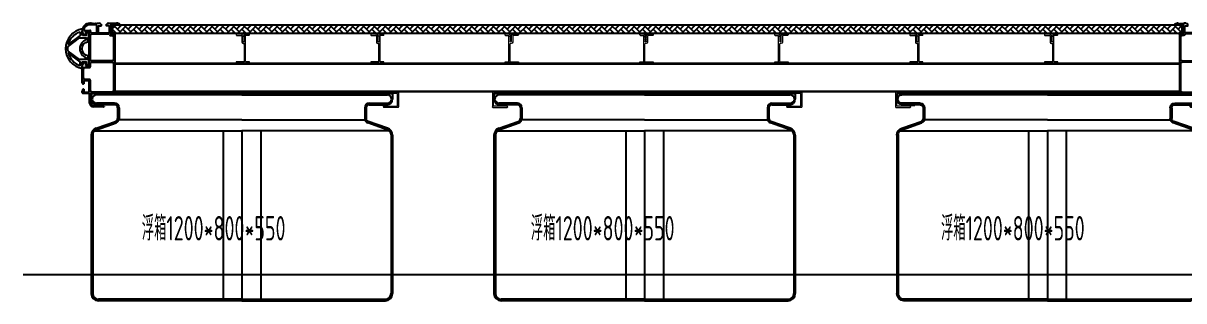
# Model space of a CAD drawing. Extents: x 15372 to 116961, y 24572 to 128109.
# Drawn here: x 40411 to 43492, y 28656 to 29392 of the extents above; entities that cross this region are included whole.
import ezdxf

# ---------------------------------------------------------------- set-up
doc = ezdxf.new("R2010")
doc.units = 0
doc.header["$LTSCALE"] = 1000
doc.header["$MEASUREMENT"] = 0
for name, color, linetype in [('_TCH_MASK', 7, 'Continuous'), ('PUB_DIM', 3, 'Continuous'), ('W-FLOAT_BOWL浮筒', 253, 'Continuous'), ('中实线', 1, 'Continuous'), ('图层5', 6, 'Continuous'), ('粗实线', 3, 'Continuous')]:
    doc.layers.add(name, color=color, linetype=linetype)
doc.layers.add('结构', color=52, linetype='Continuous', lineweight=18)
doc.styles.get("Standard").update_dxf_attribs({"font": 'gbenor.shx', "bigfont": 'gbcbig.shx'})

# ---------------------------------------------------------------- blocks, each defined once
blk = doc.blocks.new('A$C49B369EF')
at = {"color": 8}
for p, q in [((4, 203), (20.5, 203)), ((22.5, 124), (22.5, 191))]:
    blk.add_line(p, q, dxfattribs=at)
at = {"color": 3}
for p, q in [((17, 36), (2, 36)), ((19, 34), (19, 12)), ((22, 34), (22, 12)), ((57, 3), (31, 3)), ((58, 2), (58, 1)), ((47.4, 0), (31, 0)), ((57, 0), (48.6, 0))]:
    blk.add_line(p, q, dxfattribs=at)
at = {"color": 8, "ltscale": 0.5}
blk.add_arc((20.5, 201), 2, 0, 90, dxfattribs=at)
at = {"color": 3}
for centre, radius, start, end in [((2, 38), 2, 180, 270), ((17, 34), 2, 0, 90), ((31, 12), 12, 180, 270), ((31, 12), 9, 180, 270), ((57, 2), 1, 0, 90), ((57, 1), 1, 270, 0)]:
    blk.add_arc(centre, radius, start, end, dxfattribs=at)
at = {"color": 3, "ltscale": 0.5}
blk.add_arc((24, 34), 2, 90, 180, dxfattribs=at)
at = {"layer": '中实线', "color": 8, "linetype": 'ByBlock', "ltscale": 0.5}
for p, q in [((36, 218), (20, 218)), ((20, 218), (20, 218)), ((4, 203), (4, 203)), ((22.5, 199), (22.5, 201)), ((24.5, 197), (37, 197)), ((25.5, 194), (70.6, 194)), ((39, 199), (39, 215)), ((75.5, 190), (80.5, 190)), ((83.5, 187), (83.5, 125)), ((3.5, 76), (3.5, 101.5)), ((6.5, 104.5), (19.5, 104.5)), ((22.5, 107.5), (22.5, 117)), ((80.5, 122), (24.5, 122)), ((24.5, 119), (80.5, 119)), ((83.5, 116), (83.5, 42.5)), ((19.5, 73), (6.5, 73)), ((22.5, 42.5), (22.5, 70)), ((80.5, 39.5), (25.5, 39.5))]:
    blk.add_line(p, q, dxfattribs=at)
for centre, radius, start, end in [((20, 202.1), 15.9, 89.8166, 176.4472), ((36, 215), 3, 0, 90), ((24.5, 199), 2, 180, 269.9404), ((25.5, 191), 3, 90, 180), ((37, 199), 2, 269.9404, 0), ((70.6, 192), 2, 11.537, 90), ((75.5, 193), 3, 191.537, 270), ((80.5, 187), 3, 0, 90), ((24.5, 124), 2, 180, 270), ((80.5, 125), 3, 270, 0), ((6.5, 101.5), 3, 90, 180), ((19.5, 107.5), 3, 270, 0), ((24.5, 117), 2, 90, 180), ((80.5, 116), 3, 0, 90), ((6.5, 76), 3, 180, 270), ((19.5, 70), 3, 0, 90), ((25.5, 42.5), 3, 180, 270), ((80.5, 42.5), 3, 270, 0)]:
    blk.add_arc(centre, radius, start, end, dxfattribs=at)
at = {"layer": '粗实线', "linetype": 'ByBlock', "ltscale": 0.5}
for p, q in [((20, 222), (24.7, 222)), ((24.7, 222), (22.4, 222)), ((39.9, 222), (45, 222)), ((50.5, 219.5), (50.5, 215.2)), ((64.5, 215.2), (64.5, 219.5)), ((70, 222), (75.1, 222)), ((76, 218), (76, 194.5)), ((99.8, 219), (77, 219)), ((90.3, 222), (92.7, 222)), ((100, 219.5), (100, 219.2)), ((0, 200.4), (0, 202)), ((9.1, 199.2), (7.8, 191.8)), ((17, 200), (10.1, 200)), ((19, 155.1), (19, 198)), ((42.5, 214), (42.5, 198)), ((43.5, 215), (50.3, 215)), ((43.5, 197), (56.9, 197)), ((57.1, 196.9), (57.4, 196.6)), ((57.6, 196.6), (57.9, 196.9)), ((58.1, 197), (71.5, 197)), ((71.5, 215), (64.7, 215)), ((72.5, 198), (72.5, 214)), ((77, 193.5), (86, 193.5)), ((87, 192.5), (87, 155.1)), ((19.4, 154.6), (19.1, 154.9)), ((19.1, 154.1), (19.4, 154.4)), ((86.9, 154.9), (86.6, 154.6)), ((86.6, 154.4), (86.9, 154.1)), ((19, 111), (19, 153.9)), ((87, 153.9), (87, 153.9)), ((87, 153.9), (87, 89.8)), ((0, 89.8), (0, 108.6)), ((7.8, 117.2), (9.1, 109.8)), ((10.1, 109), (17, 109)), ((0, 74.4), (0, 88.7)), ((0, 64), (0, 74.4)), ((0.4, 89.4), (0.1, 89.7)), ((0.1, 88.8), (0.4, 89.1)), ((4, 68.5), (4, 61.7)), ((18, 69.5), (5, 69.5)), ((19, 55.1), (19, 68.5)), ((86.9, 89.7), (86.6, 89.4)), ((86.6, 89.1), (86.9, 88.8)), ((87, 88.7), (87, 39.5)), ((0, 38), (0, 42)), ((3.8, 61.5), (2.5, 61.5)), ((2.5, 47.5), (3.8, 47.5)), ((4, 47.3), (4, 40.5)), ((19, 40.5), (19, 53.9)), ((19.4, 54.6), (19.1, 54.9)), ((19.1, 54.1), (19.4, 54.4)), ((99, 36), (24, 36)), ((87.5, 39), (99, 39)), ((100, 38), (100, 37))]:
    blk.add_line(p, q, dxfattribs=at)
at = {"layer": '粗实线', "color": 3, "linetype": 'ByBlock', "ltscale": 0.5}
for p, q in [((5, 39.5), (18, 39.5)), ((47.9, 0.4), (47.6, 0.1)), ((48.4, 0.1), (48.1, 0.4))]:
    blk.add_line(p, q, dxfattribs=at)
at = {"layer": '粗实线', "linetype": 'ByBlock', "ltscale": 0.5}
for centre, radius, start, end in [((20, 202), 20, 90, 180), ((45.3, 215.4), 6.6, 38.3047, 92.8074), ((69.7, 215.4), 6.6, 87.1926, 141.6953), ((77, 218), 1, 90, 180), ((92.1, 208.2), 13.8, 54.8394, 92.3815), ((99.8, 219.2), 0.2, 270, 0), ((9.9, 200.4), 9.84, 179.7094, 251.9861), ((6.8, 192), 1, 270, 349.7), ((10.1, 199), 1, 90, 169.7), ((17, 198), 2, 360, 90), ((43.5, 214), 1, 90, 180), ((43.5, 198), 1, 180, 270), ((50.3, 215.2), 0.2, 270, 0.2741), ((56.9, 196.8), 0.2, 45, 90), ((57.5, 196.8), 0.2, 225, 315), ((58.1, 196.8), 0.2, 90, 135), ((64.7, 215.2), 0.2, 180, 270), ((71.5, 214), 1, 0, 90), ((71.5, 198), 1, 270, 0), ((77, 194.5), 1, 180, 270), ((86, 192.5), 1, 0, 90), ((19.2, 155.1), 0.2, 180, 225), ((19.2, 154.5), 0.2, 315, 45), ((86.8, 154.5), 0.2, 135, 225), ((86.8, 155.1), 0.2, 315, 0), ((19.2, 153.9), 0.2, 135, 180), ((86.8, 153.9), 0.2, 360, 45), ((10.1, 108.5), 10.1, 110.0422, 179.7055), ((6.8, 117), 1.03, 10.8147, 98.718), ((10.1, 110), 1, 190.3, 270), ((17, 111), 2, 270, 0), ((0.2, 89.8), 0.2, 180, 225), ((0.2, 88.7), 0.2, 135, 180), ((2.5, 64), 2.5, 180, 270), ((0.2, 89.2), 0.2, 315, 45), ((3.8, 61.7), 0.2, 270, 0), ((5, 68.5), 1, 90, 180), ((18, 68.5), 1, 0, 90), ((86.8, 89.2), 0.2, 135, 225), ((86.8, 89.8), 0.2, 315, 0), ((86.8, 88.7), 0.2, 360, 45), ((6.6, 42.3), 6.6, 128.3047, 182.8074), ((3.8, 47.3), 0.2, 0, 90), ((5, 40.5), 1, 180, 270), ((18, 40.5), 1, 270, 0), ((19.2, 55.1), 0.2, 180, 225), ((19.2, 53.9), 0.2, 135, 180), ((19.2, 54.5), 0.2, 315, 45), ((87, 39), 0.5, 90, 0), ((99, 38), 1, 0, 90), ((99, 37), 1, 270, 0)]:
    blk.add_arc(centre, radius, start, end, dxfattribs=at)
at = {"layer": '粗实线', "color": 3, "linetype": 'ByBlock', "ltscale": 0.5}
for centre, start, end in [((47.4, 0.2), 270, 315), ((48, 0.2), 45, 135), ((48.6, 0.2), 225, 270)]:
    blk.add_arc(centre, 0.2, start, end, dxfattribs=at)
at = {"layer": '结构', "color": 3, "linetype": 'ByBlock', "ltscale": 0.5}
for p, q in [((24.9, 221.9), (25.2, 221.5)), ((25.5, 221.5), (25.8, 221.9)), ((25.9, 222), (26.7, 222)), ((26.9, 221.9), (27.2, 221.5)), ((27.5, 221.5), (27.8, 221.9)), ((27.9, 222), (28.7, 222)), ((28.9, 221.9), (29.2, 221.5)), ((29.5, 221.5), (29.8, 221.9)), ((29.9, 222), (30.7, 222)), ((30.9, 221.9), (31.2, 221.5)), ((31.5, 221.5), (31.8, 221.9)), ((31.9, 222), (32.7, 222)), ((32.9, 221.9), (33.2, 221.5)), ((33.5, 221.5), (33.8, 221.9)), ((33.9, 222), (34.7, 222)), ((34.9, 221.9), (35.2, 221.5)), ((35.5, 221.5), (35.8, 221.9)), ((35.9, 222), (36.7, 222)), ((36.9, 221.9), (37.2, 221.5)), ((37.5, 221.5), (37.8, 221.9)), ((37.9, 222), (38.7, 222)), ((38.9, 221.9), (39.2, 221.5)), ((39.5, 221.5), (39.8, 221.9)), ((39.9, 222), (41.7, 222)), ((75.1, 222), (73.3, 222)), ((75.6, 221.5), (75.3, 221.9)), ((76.1, 221.9), (75.8, 221.5)), ((77.1, 222), (76.3, 222)), ((77.6, 221.5), (77.3, 221.9)), ((78.1, 221.9), (77.8, 221.5)), ((79.1, 222), (78.3, 222)), ((79.6, 221.5), (79.3, 221.9)), ((80.1, 221.9), (79.8, 221.5)), ((81.1, 222), (80.3, 222)), ((81.6, 221.5), (81.3, 221.9)), ((82.1, 221.9), (81.8, 221.5)), ((83.1, 222), (82.3, 222)), ((83.6, 221.5), (83.3, 221.9)), ((84.1, 221.9), (83.8, 221.5)), ((85.1, 222), (84.3, 222)), ((85.6, 221.5), (85.3, 221.9)), ((86.1, 221.9), (85.8, 221.5)), ((87.1, 222), (86.3, 222)), ((87.6, 221.5), (87.3, 221.9)), ((88.1, 221.9), (87.8, 221.5)), ((89.1, 222), (88.3, 222)), ((89.6, 221.5), (89.3, 221.9)), ((90.1, 221.9), (89.8, 221.5))]:
    blk.add_line(p, q, dxfattribs=at)
for centre, start, end in [((24.7, 221.8), 45, 90), ((25.3, 221.6), 225, 315), ((25.9, 221.8), 90, 135), ((26.7, 221.8), 45, 90), ((27.3, 221.6), 225, 315), ((27.9, 221.8), 90, 135), ((28.7, 221.8), 45, 90), ((29.3, 221.6), 225, 315), ((29.9, 221.8), 90, 135), ((30.7, 221.8), 45, 90), ((31.3, 221.6), 225, 315), ((31.9, 221.8), 90, 135), ((32.7, 221.8), 45, 90), ((33.3, 221.6), 225, 315), ((33.9, 221.8), 90, 135), ((34.7, 221.8), 45, 90), ((35.3, 221.6), 225, 315), ((35.9, 221.8), 90, 135), ((36.7, 221.8), 45, 90), ((37.3, 221.6), 225, 315), ((37.9, 221.8), 90, 135), ((38.7, 221.8), 45, 90), ((39.3, 221.6), 225, 315), ((39.9, 221.8), 90, 135), ((75.1, 221.8), 45, 90), ((75.7, 221.6), 225, 315), ((76.3, 221.8), 90, 135), ((77.1, 221.8), 45, 90), ((77.7, 221.6), 225, 315), ((78.3, 221.8), 90, 135), ((79.1, 221.8), 45, 90), ((79.7, 221.6), 225, 315), ((80.3, 221.8), 90, 135), ((81.1, 221.8), 45, 90), ((81.7, 221.6), 225, 315), ((82.3, 221.8), 90, 135), ((83.1, 221.8), 45, 90), ((83.7, 221.6), 225, 315), ((84.3, 221.8), 90, 135), ((85.1, 221.8), 45, 90), ((85.7, 221.6), 225, 315), ((86.3, 221.8), 90, 135), ((87.1, 221.8), 45, 90), ((87.7, 221.6), 225, 315), ((88.3, 221.8), 90, 135), ((89.1, 221.8), 45, 90), ((89.7, 221.6), 225, 315), ((90.3, 221.8), 90, 135)]:
    blk.add_arc(centre, 0.2, start, end, dxfattribs=at)
blk = doc.blocks.new('A$C4B927DFE')
at = {"color": 0, "lineweight": 5}
for p, q in [((-53.9, 64.4), (-53.9, 65.9)), ((-40.6, 66.9), (-40.6, 67.9)), ((-56.9, 44.1), (-54.6, 44.1))]:
    blk.add_line(p, q, dxfattribs=at)
at = {"color": 0, "lineweight": 0, "ltscale": 0.5}
blk.add_arc((-56.6, 48.1), 4.07, 190.1528, 265.2718, dxfattribs=at)
at = {"layer": '结构', "color": 0, "linetype": 'ByBlock', "lineweight": 0, "ltscale": 0.5}
for p, q in [((-75.6, 67.9), (-75.6, 66.9)), ((-60.4, 68.9), (-74.6, 68.9)), ((-74.6, 65.9), (-61.6, 65.9)), ((-60.6, 64.9), (-60.6, 47.4)), ((-57.8, 64.2), (-57.4, 64.4)), ((-57.4, 63.9), (-57.8, 64.2)), ((-57.8, 62.4), (-57.4, 62.6)), ((-57.4, 62.1), (-57.8, 62.4)), ((-57.4, 64.4), (-57.4, 65.9)), ((-57.4, 62.6), (-57.4, 63.9)), ((-57.4, 60.8), (-57.4, 62.1)), ((-53.5, 64.2), (-53.9, 64.4)), ((-53.9, 63.9), (-53.5, 64.2)), ((-53.9, 62.6), (-53.9, 63.9)), ((-53.5, 62.4), (-53.9, 62.6)), ((-53.9, 62.1), (-53.5, 62.4)), ((-53.9, 62.2), (-53.9, 61.9)), ((-53.9, 61.9), (-53.5, 61.7)), ((-53.5, 61.7), (-53.9, 61.4)), ((-50.9, 68.9), (-41.6, 68.9)), ((-50.6, -3.1), (-50.6, 64.9)), ((-41.6, 65.9), (-49.6, 65.9)), ((-57.8, 60.6), (-57.4, 60.8)), ((-57.4, 60.3), (-57.8, 60.6)), ((-57.8, 58.8), (-57.4, 59)), ((-57.4, 58.5), (-57.8, 58.8)), ((-57.8, 57), (-57.4, 57.2)), ((-57.4, 56.7), (-57.8, 57)), ((-57.8, 55.2), (-57.4, 55.4)), ((-57.4, 54.9), (-57.8, 55.2)), ((-57.8, 53.4), (-57.4, 53.6)), ((-57.4, 53.1), (-57.8, 53.4)), ((-57.8, 51.6), (-57.4, 51.8)), ((-57.4, 51.3), (-57.8, 51.6)), ((-57.4, 59), (-57.4, 60.3)), ((-57.4, 57.2), (-57.4, 58.5)), ((-57.4, 55.4), (-57.4, 56.7)), ((-57.4, 53.6), (-57.4, 54.9)), ((-57.4, 51.8), (-57.4, 53.1)), ((-57.4, 53.1), (-57.4, 53.1)), ((-57.4, 50.1), (-57.4, 51.3)), ((-53.9, 61.4), (-53.9, 60.1)), ((-53.9, 60.1), (-53.5, 59.9)), ((-53.5, 59.9), (-53.9, 59.6)), ((-53.9, 59.6), (-53.9, 58.3)), ((-53.9, 58.3), (-53.5, 58.1)), ((-53.5, 58.1), (-53.9, 57.8)), ((-53.9, 57.8), (-53.9, 56.5)), ((-53.9, 56.5), (-53.5, 56.3)), ((-53.5, 56.3), (-53.9, 56)), ((-53.9, 56), (-53.9, 54.7)), ((-53.9, 54.7), (-53.5, 54.5)), ((-53.5, 54.5), (-53.9, 54.2)), ((-53.9, 54.2), (-53.9, 52.9)), ((-53.9, 52.9), (-53.5, 52.7)), ((-53.5, 52.7), (-53.9, 52.4)), ((-53.9, 52.4), (-53.9, 51.1)), ((-53.9, 51.1), (-53.5, 50.9)), ((-53.5, 50.9), (-53.9, 50.6)), ((-53.9, 50.6), (-53.9, 50.1)), ((-53.6, -3.1), (-53.6, 43.1)), ((-75.6, -4.6), (-75.6, -6.6)), ((-54.6, -4.1), (-75.1, -4.1)), ((-75.1, -7.1), (-41.1, -7.1)), ((-41.1, -4.1), (-49.6, -4.1)), ((-40.6, -6.6), (-40.6, -4.6))]:
    blk.add_line(p, q, dxfattribs=at)
for centre, radius, start, end in [((-74.6, 67.9), 1, 90, 180), ((-74.6, 66.9), 1, 180, 270), ((-61.6, 64.9), 1, 0, 90), ((-60.4, 65.9), 3, 360, 90.0017), ((-50.9, 65.9), 3, 89.9983, 180), ((-49.6, 64.9), 1, 90, 180), ((-41.6, 67.9), 1, 0, 90), ((-41.6, 66.9), 1, 270, 360), ((-55.6, 50.1), 1.75, 180, 0), ((-54.6, 43.1), 1, 0, 90), ((-75.1, -4.6), 0.5, 90, 180), ((-75.1, -6.6), 0.5, 180, 270), ((-54.6, -3.1), 1, 270, 0), ((-49.6, -3.1), 1, 180, 270), ((-41.1, -4.6), 0.5, 0, 90), ((-41.1, -6.6), 0.5, 270, 0)]:
    blk.add_arc(centre, radius, start, end, dxfattribs=at)
blk = doc.blocks.new('555')
at = {"color": 31}
for p, q in [((447973.9, -94562.7), (450812.6, -94562.7)), ((447973.9, -94585.7), (447973.9, -94562.7)), ((447994.2, -94581.4), (447975.5, -94562.7)), ((447987, -94574.2), (447998.5, -94562.7)), ((447994.2, -94567), (447989.8, -94562.7)), ((448022.9, -94581.4), (448004.2, -94562.7)), ((448015.7, -94574.2), (448027.2, -94562.7)), ((448015.7, -94574.2), (448027.2, -94562.7)), ((448022.9, -94567), (448018.6, -94562.7)), ((448022.9, -94567), (448018.6, -94562.7)), ((448051.6, -94581.4), (448032.9, -94562.7)), ((448051.6, -94581.4), (448032.9, -94562.7)), ((448044.4, -94574.2), (448055.9, -94562.7)), ((448051.6, -94567), (448047.3, -94562.7)), ((448051.6, -94567), (448047.3, -94562.7)), ((448080.4, -94581.4), (448061.7, -94562.7)), ((448073.2, -94574.2), (448084.7, -94562.7)), ((448073.2, -94574.2), (448084.7, -94562.7)), ((448080.4, -94567), (448076.1, -94562.7)), ((448080.4, -94567), (448076.1, -94562.7)), ((448109.1, -94581.4), (448090.4, -94562.7)), ((448109.1, -94581.4), (448090.4, -94562.7)), ((448101.9, -94574.2), (448113.4, -94562.7)), ((448109.1, -94567), (448104.8, -94562.7)), ((448109.1, -94567), (448104.8, -94562.7)), ((448137.8, -94581.4), (448119.2, -94562.7)), ((448130.7, -94574.2), (448142.2, -94562.7)), ((448137.8, -94567), (448133.5, -94562.7)), ((448166.6, -94581.4), (448147.9, -94562.7)), ((448159.4, -94574.2), (448170.9, -94562.7)), ((448166.6, -94567), (448162.3, -94562.7)), ((448195.3, -94581.4), (448176.6, -94562.7)), ((448188.1, -94574.2), (448199.6, -94562.7)), ((448195.3, -94567), (448191, -94562.7)), ((448224.1, -94581.4), (448205.4, -94562.7)), ((448216.9, -94574.2), (448228.4, -94562.7)), ((448224.1, -94567), (448219.7, -94562.7)), ((448252.8, -94581.4), (448234.1, -94562.7)), ((448245.6, -94574.2), (448257.1, -94562.7)), ((448252.8, -94567), (448248.5, -94562.7)), ((448281.5, -94581.4), (448262.8, -94562.7)), ((448274.3, -94574.2), (448285.8, -94562.7)), ((448281.5, -94567), (448277.2, -94562.7)), ((448310.3, -94581.4), (448291.6, -94562.7)), ((448303.1, -94574.2), (448314.6, -94562.7)), ((448310.3, -94567), (448305.9, -94562.7)), ((448339, -94581.4), (448320.3, -94562.7)), ((448331.8, -94574.2), (448343.3, -94562.7)), ((448339, -94567), (448334.7, -94562.7)), ((448367.7, -94581.4), (448349.1, -94562.7)), ((448360.6, -94574.2), (448372.1, -94562.7)), ((448367.7, -94567), (448363.4, -94562.7)), ((448396.5, -94581.4), (448377.8, -94562.7)), ((448389.3, -94574.2), (448400.8, -94562.7)), ((448396.5, -94567), (448392.2, -94562.7)), ((448425.2, -94581.4), (448406.5, -94562.7)), ((448418, -94574.2), (448429.5, -94562.7)), ((448425.2, -94567), (448420.9, -94562.7)), ((448453.9, -94581.4), (448435.3, -94562.7)), ((448446.8, -94574.2), (448458.3, -94562.7)), ((448453.9, -94567), (448449.6, -94562.7)), ((448482.7, -94581.4), (448464, -94562.7)), ((448475.5, -94574.2), (448487, -94562.7)), ((448482.7, -94567), (448478.4, -94562.7)), ((448511.4, -94581.4), (448492.7, -94562.7)), ((448504.2, -94574.2), (448515.7, -94562.7)), ((448511.4, -94567), (448507.1, -94562.7)), ((448540.2, -94581.4), (448521.5, -94562.7)), ((448533, -94574.2), (448544.5, -94562.7)), ((448540.2, -94567), (448535.8, -94562.7)), ((448568.9, -94581.4), (448550.2, -94562.7)), ((448561.7, -94574.2), (448573.2, -94562.7)), ((448568.9, -94567), (448564.6, -94562.7)), ((448597.6, -94581.4), (448578.9, -94562.7)), ((448590.4, -94574.2), (448601.9, -94562.7)), ((448597.6, -94567), (448593.3, -94562.7)), ((448626.4, -94581.4), (448607.7, -94562.7)), ((448619.2, -94574.2), (448630.7, -94562.7)), ((448626.4, -94567), (448622.1, -94562.7)), ((448655.1, -94581.4), (448636.4, -94562.7)), ((448647.9, -94574.2), (448659.4, -94562.7)), ((448655.1, -94567), (448650.8, -94562.7)), ((448683.8, -94581.4), (448665.2, -94562.7)), ((448676.7, -94574.2), (448688.2, -94562.7)), ((448683.8, -94567), (448679.5, -94562.7)), ((448712.6, -94581.4), (448693.9, -94562.7)), ((448705.4, -94574.2), (448716.9, -94562.7)), ((448712.6, -94567), (448708.3, -94562.7)), ((448741.3, -94581.4), (448722.6, -94562.7)), ((448734.1, -94574.2), (448745.6, -94562.7)), ((448741.3, -94567), (448737, -94562.7)), ((448770.1, -94581.4), (448751.4, -94562.7)), ((448762.9, -94574.2), (448774.4, -94562.7)), ((448770.1, -94567), (448765.7, -94562.7)), ((448798.8, -94581.4), (448780.1, -94562.7)), ((448791.6, -94574.2), (448803.1, -94562.7)), ((448798.8, -94567), (448794.5, -94562.7)), ((448827.5, -94581.4), (448808.8, -94562.7)), ((448820.3, -94574.2), (448831.8, -94562.7)), ((448827.5, -94567), (448823.2, -94562.7)), ((448856.3, -94581.4), (448837.6, -94562.7)), ((448849.1, -94574.2), (448860.6, -94562.7)), ((448856.3, -94567), (448851.9, -94562.7)), ((448885, -94581.4), (448866.3, -94562.7)), ((448877.8, -94574.2), (448889.3, -94562.7)), ((448885, -94567), (448880.7, -94562.7)), ((448913.7, -94581.4), (448895.1, -94562.7)), ((448906.6, -94574.2), (448918.1, -94562.7)), ((448913.7, -94567), (448909.4, -94562.7)), ((448942.5, -94581.4), (448923.8, -94562.7)), ((448935.3, -94574.2), (448946.8, -94562.7)), ((448942.5, -94567), (448938.2, -94562.7)), ((448971.2, -94581.4), (448952.5, -94562.7)), ((448964, -94574.2), (448975.5, -94562.7)), ((448971.2, -94567), (448966.9, -94562.7)), ((448999.9, -94581.4), (448981.3, -94562.7)), ((448992.8, -94574.2), (449004.3, -94562.7)), ((448999.9, -94567), (448995.6, -94562.7)), ((449028.7, -94581.4), (449010, -94562.7)), ((449021.5, -94574.2), (449033, -94562.7)), ((449028.7, -94567), (449024.4, -94562.7)), ((449057.4, -94581.4), (449038.7, -94562.7)), ((449050.2, -94574.2), (449061.7, -94562.7)), ((449057.4, -94567), (449053.1, -94562.7)), ((449086.2, -94581.4), (449067.5, -94562.7)), ((449079, -94574.2), (449090.5, -94562.7)), ((449086.2, -94567), (449081.8, -94562.7)), ((449114.9, -94581.4), (449096.2, -94562.7)), ((449107.7, -94574.2), (449119.2, -94562.7)), ((449114.9, -94567), (449110.6, -94562.7)), ((449143.6, -94581.4), (449124.9, -94562.7)), ((449136.4, -94574.2), (449147.9, -94562.7)), ((449143.6, -94567), (449139.3, -94562.7)), ((449172.4, -94581.4), (449153.7, -94562.7)), ((449165.2, -94574.2), (449176.7, -94562.7)), ((449172.4, -94567), (449168.1, -94562.7)), ((449201.1, -94581.4), (449182.4, -94562.7)), ((449193.9, -94574.2), (449205.4, -94562.7)), ((449201.1, -94567), (449196.8, -94562.7)), ((449229.8, -94581.4), (449211.2, -94562.7)), ((449222.7, -94574.2), (449234.2, -94562.7)), ((449229.8, -94567), (449225.5, -94562.7)), ((449258.6, -94581.4), (449239.9, -94562.7)), ((449251.4, -94574.2), (449262.9, -94562.7)), ((449258.6, -94567), (449254.3, -94562.7)), ((449287.3, -94581.4), (449268.6, -94562.7)), ((449280.1, -94574.2), (449291.6, -94562.7)), ((449287.3, -94567), (449283, -94562.7)), ((449316.1, -94581.4), (449297.4, -94562.7)), ((449308.9, -94574.2), (449320.4, -94562.7)), ((449316.1, -94567), (449311.7, -94562.7)), ((449344.8, -94581.4), (449326.1, -94562.7)), ((449337.6, -94574.2), (449349.1, -94562.7)), ((449344.8, -94567), (449340.5, -94562.7)), ((449373.5, -94581.4), (449354.8, -94562.7)), ((449366.3, -94574.2), (449377.8, -94562.7)), ((449373.5, -94567), (449369.2, -94562.7)), ((449402.3, -94581.4), (449383.6, -94562.7)), ((449395.1, -94574.2), (449406.6, -94562.7)), ((449402.3, -94567), (449397.9, -94562.7)), ((449431, -94581.4), (449412.3, -94562.7)), ((449423.8, -94574.2), (449435.3, -94562.7)), ((449431, -94567), (449426.7, -94562.7)), ((449459.7, -94581.4), (449441.1, -94562.7)), ((449452.6, -94574.2), (449464.1, -94562.7)), ((449459.7, -94567), (449455.4, -94562.7)), ((449488.5, -94581.4), (449469.8, -94562.7)), ((449481.3, -94574.2), (449492.8, -94562.7)), ((449488.5, -94567), (449484.2, -94562.7)), ((449517.2, -94581.4), (449498.5, -94562.7)), ((449510, -94574.2), (449521.5, -94562.7)), ((449517.2, -94567), (449512.9, -94562.7)), ((449545.9, -94581.4), (449527.3, -94562.7)), ((449538.8, -94574.2), (449550.3, -94562.7)), ((449545.9, -94567), (449541.6, -94562.7)), ((449574.7, -94581.4), (449556, -94562.7)), ((449567.5, -94574.2), (449579, -94562.7)), ((449574.7, -94567), (449570.4, -94562.7)), ((449603.4, -94581.4), (449584.7, -94562.7)), ((449596.2, -94574.2), (449607.7, -94562.7)), ((449603.4, -94567), (449599.1, -94562.7)), ((449632.2, -94581.4), (449613.5, -94562.7)), ((449625, -94574.2), (449636.5, -94562.7)), ((449632.2, -94567), (449627.8, -94562.7)), ((449660.9, -94581.4), (449642.2, -94562.7)), ((449653.7, -94574.2), (449665.2, -94562.7)), ((449660.9, -94567), (449656.6, -94562.7)), ((449689.6, -94581.4), (449670.9, -94562.7)), ((449682.4, -94574.2), (449693.9, -94562.7)), ((449689.6, -94567), (449685.3, -94562.7)), ((449718.4, -94581.4), (449699.7, -94562.7)), ((449711.2, -94574.2), (449722.7, -94562.7)), ((449718.4, -94567), (449714, -94562.7)), ((449747.1, -94581.4), (449728.4, -94562.7)), ((449739.9, -94574.2), (449751.4, -94562.7)), ((449747.1, -94567), (449742.8, -94562.7)), ((449775.8, -94581.4), (449757.2, -94562.7)), ((449768.7, -94574.2), (449780.2, -94562.7)), ((449775.8, -94567), (449771.5, -94562.7)), ((449804.6, -94581.4), (449785.9, -94562.7)), ((449797.4, -94574.2), (449808.9, -94562.7)), ((449804.6, -94567), (449800.3, -94562.7)), ((449833.3, -94581.4), (449814.6, -94562.7)), ((449826.1, -94574.2), (449837.6, -94562.7)), ((449833.3, -94567), (449829, -94562.7)), ((449862, -94581.4), (449843.4, -94562.7)), ((449854.9, -94574.2), (449866.4, -94562.7)), ((449862, -94567), (449857.7, -94562.7)), ((449890.8, -94581.4), (449872.1, -94562.7)), ((449883.6, -94574.2), (449895.1, -94562.7)), ((449890.8, -94567), (449886.5, -94562.7)), ((449919.5, -94581.4), (449900.8, -94562.7)), ((449912.3, -94574.2), (449923.8, -94562.7)), ((449919.5, -94567), (449915.2, -94562.7)), ((449948.3, -94581.4), (449929.6, -94562.7)), ((449941.1, -94574.2), (449952.6, -94562.7)), ((449948.3, -94567), (449943.9, -94562.7)), ((449977, -94581.4), (449958.3, -94562.7)), ((449969.8, -94574.2), (449981.3, -94562.7)), ((449977, -94567), (449972.7, -94562.7)), ((450005.7, -94581.4), (449987, -94562.7)), ((449998.5, -94574.2), (450010, -94562.7)), ((450005.7, -94567), (450001.4, -94562.7)), ((450034.5, -94581.4), (450015.8, -94562.7)), ((450027.3, -94574.2), (450038.8, -94562.7)), ((450034.5, -94567), (450030.2, -94562.7)), ((450063.2, -94581.4), (450044.5, -94562.7)), ((450056, -94574.2), (450067.5, -94562.7)), ((450063.2, -94567), (450058.9, -94562.7)), ((450091.9, -94581.4), (450073.3, -94562.7)), ((450084.8, -94574.2), (450096.3, -94562.7)), ((450091.9, -94567), (450087.6, -94562.7)), ((450120.7, -94581.4), (450102, -94562.7)), ((450113.5, -94574.2), (450125, -94562.7)), ((450120.7, -94567), (450116.4, -94562.7)), ((450149.4, -94581.4), (450130.7, -94562.7)), ((450142.2, -94574.2), (450153.7, -94562.7)), ((450149.4, -94567), (450145.1, -94562.7)), ((450172.5, -94575.7), (450159.5, -94562.7)), ((450178.2, -94581.4), (450159.5, -94562.7)), ((450171, -94574.2), (450182.5, -94562.7)), ((450178.2, -94567), (450173.8, -94562.7)), ((450206.9, -94581.4), (450188.2, -94562.7)), ((450199.7, -94574.2), (450211.2, -94562.7)), ((450206.9, -94567), (450202.6, -94562.7)), ((450235.6, -94581.4), (450216.9, -94562.7)), ((450228.4, -94574.2), (450239.9, -94562.7)), ((450235.6, -94567), (450231.3, -94562.7)), ((450264.4, -94581.4), (450245.7, -94562.7)), ((450257.2, -94574.2), (450268.7, -94562.7)), ((450264.4, -94567), (450260, -94562.7)), ((450293.1, -94581.4), (450274.4, -94562.7)), ((450285.9, -94574.2), (450297.4, -94562.7)), ((450293.1, -94567), (450288.8, -94562.7)), ((450321.8, -94581.4), (450303.2, -94562.7)), ((450314.7, -94574.2), (450326.2, -94562.7)), ((450321.8, -94567), (450317.5, -94562.7)), ((450350.6, -94581.4), (450331.9, -94562.7)), ((450343.4, -94574.2), (450354.9, -94562.7)), ((450350.6, -94567), (450346.3, -94562.7)), ((450379.3, -94581.4), (450360.6, -94562.7)), ((450372.1, -94574.2), (450383.6, -94562.7)), ((450379.3, -94567), (450375, -94562.7)), ((450408, -94581.4), (450389.4, -94562.7)), ((450400.9, -94574.2), (450412.4, -94562.7)), ((450408, -94567), (450403.7, -94562.7)), ((450436.8, -94581.4), (450418.1, -94562.7)), ((450429.6, -94574.2), (450441.1, -94562.7)), ((450436.8, -94567), (450432.5, -94562.7)), ((450465.5, -94581.4), (450446.8, -94562.7)), ((450458.3, -94574.2), (450469.8, -94562.7)), ((450465.5, -94567), (450461.2, -94562.7)), ((450494.3, -94581.4), (450475.6, -94562.7)), ((450487.1, -94574.2), (450498.6, -94562.7)), ((450494.3, -94567), (450489.9, -94562.7)), ((450523, -94581.4), (450504.3, -94562.7)), ((450515.8, -94574.2), (450527.3, -94562.7)), ((450523, -94567), (450518.7, -94562.7)), ((450551.7, -94581.4), (450533, -94562.7)), ((450544.5, -94574.2), (450556, -94562.7)), ((450551.7, -94567), (450547.4, -94562.7)), ((450580.5, -94581.4), (450561.8, -94562.7)), ((450573.3, -94574.2), (450584.8, -94562.7)), ((450580.5, -94567), (450576.2, -94562.7)), ((450609.2, -94581.4), (450590.5, -94562.7)), ((450602, -94574.2), (450613.5, -94562.7)), ((450609.2, -94567), (450604.9, -94562.7)), ((450637.9, -94581.4), (450619.3, -94562.7)), ((450630.8, -94574.2), (450642.3, -94562.7)), ((450637.9, -94567), (450633.6, -94562.7)), ((450666.7, -94581.4), (450648, -94562.7)), ((450659.5, -94574.2), (450671, -94562.7)), ((450666.7, -94567), (450662.4, -94562.7)), ((450695.4, -94581.4), (450676.7, -94562.7)), ((450688.2, -94574.2), (450699.7, -94562.7)), ((450695.4, -94567), (450691.1, -94562.7)), ((450724.2, -94581.4), (450705.5, -94562.7)), ((450717, -94574.2), (450728.5, -94562.7)), ((450724.2, -94567), (450719.8, -94562.7)), ((450752.9, -94581.4), (450734.2, -94562.7)), ((450745.7, -94574.2), (450757.2, -94562.7)), ((450752.9, -94567), (450748.6, -94562.7)), ((450781.6, -94581.4), (450762.9, -94562.7)), ((450774.4, -94574.2), (450785.9, -94562.7)), ((450781.6, -94567), (450777.3, -94562.7)), ((450810.4, -94581.4), (450791.7, -94562.7)), ((450810.4, -94567), (450806, -94562.7)), ((450812.6, -94562.7), (450812.6, -94585.7)), ((447973.9, -94572.9), (447979.8, -94567)), ((447984.1, -94585.7), (447973.9, -94575.5)), ((450812.6, -94585.7), (447973.9, -94585.7)), ((447975.5, -94585.7), (447979.8, -94581.4)), ((447989.8, -94585.7), (448008.5, -94567)), ((448012.8, -94585.7), (448001.3, -94574.2)), ((448004.2, -94585.7), (448008.5, -94581.4)), ((448022.9, -94581.4), (448007.8, -94566.2)), ((448007.8, -94567.8), (448008.5, -94567)), ((448012.8, -94585.7), (448007.8, -94580.6)), ((448007.8, -94582.1), (448008.5, -94581.4)), ((448018.6, -94585.7), (448037.3, -94567)), ((448018.6, -94585.7), (448037.3, -94567)), ((448041.6, -94585.7), (448030.1, -94574.2)), ((448041.6, -94585.7), (448030.1, -94574.2)), ((448032.9, -94585.7), (448037.3, -94581.4)), ((448032.9, -94585.7), (448037.3, -94581.4)), ((448047.3, -94585.7), (448066, -94567)), ((448070.3, -94585.7), (448058.8, -94574.2)), ((448061.7, -94585.7), (448066, -94581.4)), ((448080.4, -94581.4), (448065.2, -94566.2)), ((448065.2, -94567.8), (448066, -94567)), ((448070.3, -94585.7), (448065.2, -94580.6)), ((448065.2, -94582.1), (448066, -94581.4)), ((448076.1, -94585.7), (448094.7, -94567)), ((448076.1, -94585.7), (448094.7, -94567)), ((448099.1, -94585.7), (448087.6, -94574.2)), ((448099.1, -94585.7), (448087.6, -94574.2)), ((448090.4, -94585.7), (448094.7, -94581.4)), ((448090.4, -94585.7), (448094.7, -94581.4)), ((448104.8, -94585.7), (448123.5, -94567)), ((448127.8, -94585.7), (448116.3, -94574.2)), ((448119.2, -94585.7), (448123.5, -94581.4)), ((448133.5, -94585.7), (448152.2, -94567)), ((448156.5, -94585.7), (448145, -94574.2)), ((448147.9, -94585.7), (448152.2, -94581.4)), ((448162.3, -94585.7), (448180.9, -94567)), ((448185.3, -94585.7), (448173.8, -94574.2)), ((448176.6, -94585.7), (448180.9, -94581.4)), ((448191, -94585.7), (448209.7, -94567)), ((448214, -94585.7), (448202.5, -94574.2)), ((448205.4, -94585.7), (448209.7, -94581.4)), ((448219.7, -94585.7), (448238.4, -94567)), ((448242.7, -94585.7), (448231.2, -94574.2)), ((448234.1, -94585.7), (448238.4, -94581.4)), ((448248.5, -94585.7), (448267.2, -94567)), ((448271.5, -94585.7), (448260, -94574.2)), ((448262.8, -94585.7), (448267.2, -94581.4)), ((448277.2, -94585.7), (448295.9, -94567)), ((448300.2, -94585.7), (448288.7, -94574.2)), ((448291.6, -94585.7), (448295.9, -94581.4)), ((448305.9, -94585.7), (448324.6, -94567)), ((448328.9, -94585.7), (448317.4, -94574.2)), ((448320.3, -94585.7), (448324.6, -94581.4)), ((448334.7, -94585.7), (448353.4, -94567)), ((448357.7, -94585.7), (448346.2, -94574.2)), ((448349.1, -94585.7), (448353.4, -94581.4)), ((448363.4, -94585.7), (448382.1, -94567)), ((448386.4, -94585.7), (448374.9, -94574.2)), ((448377.8, -94585.7), (448382.1, -94581.4)), ((448392.2, -94585.7), (448410.8, -94567)), ((448415.2, -94585.7), (448403.7, -94574.2)), ((448406.5, -94585.7), (448410.8, -94581.4)), ((448420.9, -94585.7), (448439.6, -94567)), ((448443.9, -94585.7), (448432.4, -94574.2)), ((448435.3, -94585.7), (448439.6, -94581.4)), ((448449.6, -94585.7), (448468.3, -94567)), ((448472.6, -94585.7), (448461.1, -94574.2)), ((448464, -94585.7), (448468.3, -94581.4)), ((448478.4, -94585.7), (448497.1, -94567)), ((448501.4, -94585.7), (448489.9, -94574.2)), ((448492.7, -94585.7), (448497.1, -94581.4)), ((448507.1, -94585.7), (448525.8, -94567)), ((448530.1, -94585.7), (448518.6, -94574.2)), ((448521.5, -94585.7), (448525.8, -94581.4)), ((448535.8, -94585.7), (448554.5, -94567)), ((448558.8, -94585.7), (448547.3, -94574.2)), ((448550.2, -94585.7), (448554.5, -94581.4)), ((448564.6, -94585.7), (448583.3, -94567)), ((448587.6, -94585.7), (448576.1, -94574.2)), ((448578.9, -94585.7), (448583.3, -94581.4)), ((448593.3, -94585.7), (448612, -94567)), ((448616.3, -94585.7), (448604.8, -94574.2)), ((448607.7, -94585.7), (448612, -94581.4)), ((448622.1, -94585.7), (448640.7, -94567)), ((448645.1, -94585.7), (448633.6, -94574.2)), ((448636.4, -94585.7), (448640.7, -94581.4)), ((448650.8, -94585.7), (448669.5, -94567)), ((448673.8, -94585.7), (448662.3, -94574.2)), ((448665.2, -94585.7), (448669.5, -94581.4)), ((448679.5, -94585.7), (448698.2, -94567)), ((448702.5, -94585.7), (448691, -94574.2)), ((448693.9, -94585.7), (448698.2, -94581.4)), ((448708.3, -94585.7), (448726.9, -94567)), ((448731.3, -94585.7), (448719.8, -94574.2)), ((448722.6, -94585.7), (448726.9, -94581.4)), ((448737, -94585.7), (448755.7, -94567)), ((448760, -94585.7), (448748.5, -94574.2)), ((448751.4, -94585.7), (448755.7, -94581.4)), ((448765.7, -94585.7), (448784.4, -94567)), ((448788.7, -94585.7), (448777.2, -94574.2)), ((448780.1, -94585.7), (448784.4, -94581.4)), ((448794.5, -94585.7), (448813.2, -94567)), ((448817.5, -94585.7), (448806, -94574.2)), ((448808.8, -94585.7), (448813.2, -94581.4)), ((448823.2, -94585.7), (448841.9, -94567)), ((448846.2, -94585.7), (448834.7, -94574.2)), ((448837.6, -94585.7), (448841.9, -94581.4)), ((448851.9, -94585.7), (448870.6, -94567)), ((448874.9, -94585.7), (448863.4, -94574.2)), ((448866.3, -94585.7), (448870.6, -94581.4)), ((448880.7, -94585.7), (448899.4, -94567)), ((448903.7, -94585.7), (448892.2, -94574.2)), ((448895.1, -94585.7), (448899.4, -94581.4)), ((448909.4, -94585.7), (448928.1, -94567)), ((448932.4, -94585.7), (448920.9, -94574.2)), ((448923.8, -94585.7), (448928.1, -94581.4)), ((448938.2, -94585.7), (448956.8, -94567)), ((448961.2, -94585.7), (448949.7, -94574.2)), ((448952.5, -94585.7), (448956.8, -94581.4)), ((448966.9, -94585.7), (448985.6, -94567)), ((448989.9, -94585.7), (448978.4, -94574.2)), ((448981.3, -94585.7), (448985.6, -94581.4)), ((448995.6, -94585.7), (449014.3, -94567)), ((449018.6, -94585.7), (449007.1, -94574.2)), ((449010, -94585.7), (449014.3, -94581.4)), ((449024.4, -94585.7), (449043.1, -94567)), ((449047.4, -94585.7), (449035.9, -94574.2)), ((449038.7, -94585.7), (449043.1, -94581.4)), ((449053.1, -94585.7), (449071.8, -94567)), ((449076.1, -94585.7), (449064.6, -94574.2)), ((449067.5, -94585.7), (449071.8, -94581.4)), ((449081.8, -94585.7), (449100.5, -94567)), ((449104.8, -94585.7), (449093.3, -94574.2)), ((449096.2, -94585.7), (449100.5, -94581.4)), ((449110.6, -94585.7), (449129.3, -94567)), ((449133.6, -94585.7), (449122.1, -94574.2)), ((449124.9, -94585.7), (449129.3, -94581.4)), ((449139.3, -94585.7), (449158, -94567)), ((449162.3, -94585.7), (449150.8, -94574.2)), ((449153.7, -94585.7), (449158, -94581.4)), ((449168.1, -94585.7), (449186.7, -94567)), ((449191.1, -94585.7), (449179.6, -94574.2)), ((449182.4, -94585.7), (449186.7, -94581.4)), ((449196.8, -94585.7), (449215.5, -94567)), ((449219.8, -94585.7), (449208.3, -94574.2)), ((449211.2, -94585.7), (449215.5, -94581.4)), ((449225.5, -94585.7), (449244.2, -94567)), ((449248.5, -94585.7), (449237, -94574.2)), ((449239.9, -94585.7), (449244.2, -94581.4)), ((449254.3, -94585.7), (449272.9, -94567)), ((449277.3, -94585.7), (449265.8, -94574.2)), ((449268.6, -94585.7), (449272.9, -94581.4)), ((449283, -94585.7), (449301.7, -94567)), ((449306, -94585.7), (449294.5, -94574.2)), ((449297.4, -94585.7), (449301.7, -94581.4)), ((449311.7, -94585.7), (449330.4, -94567)), ((449334.7, -94585.7), (449323.2, -94574.2)), ((449326.1, -94585.7), (449330.4, -94581.4)), ((449340.5, -94585.7), (449359.2, -94567)), ((449363.5, -94585.7), (449352, -94574.2)), ((449354.8, -94585.7), (449359.2, -94581.4)), ((449369.2, -94585.7), (449387.9, -94567)), ((449392.2, -94585.7), (449380.7, -94574.2)), ((449383.6, -94585.7), (449387.9, -94581.4)), ((449397.9, -94585.7), (449416.6, -94567)), ((449420.9, -94585.7), (449409.4, -94574.2)), ((449412.3, -94585.7), (449416.6, -94581.4)), ((449426.7, -94585.7), (449445.4, -94567)), ((449449.7, -94585.7), (449438.2, -94574.2)), ((449441.1, -94585.7), (449445.4, -94581.4)), ((449455.4, -94585.7), (449474.1, -94567)), ((449478.4, -94585.7), (449466.9, -94574.2)), ((449469.8, -94585.7), (449474.1, -94581.4)), ((449484.2, -94585.7), (449502.8, -94567)), ((449507.2, -94585.7), (449495.7, -94574.2)), ((449498.5, -94585.7), (449502.8, -94581.4)), ((449512.9, -94585.7), (449531.6, -94567)), ((449535.9, -94585.7), (449524.4, -94574.2)), ((449527.3, -94585.7), (449531.6, -94581.4)), ((449541.6, -94585.7), (449560.3, -94567)), ((449564.6, -94585.7), (449553.1, -94574.2)), ((449556, -94585.7), (449560.3, -94581.4)), ((449570.4, -94585.7), (449589.1, -94567)), ((449593.4, -94585.7), (449581.9, -94574.2)), ((449584.7, -94585.7), (449589.1, -94581.4)), ((449599.1, -94585.7), (449617.8, -94567)), ((449622.1, -94585.7), (449610.6, -94574.2)), ((449613.5, -94585.7), (449617.8, -94581.4)), ((449627.8, -94585.7), (449646.5, -94567)), ((449650.8, -94585.7), (449639.3, -94574.2)), ((449642.2, -94585.7), (449646.5, -94581.4)), ((449656.6, -94585.7), (449675.3, -94567)), ((449679.6, -94585.7), (449668.1, -94574.2)), ((449670.9, -94585.7), (449675.3, -94581.4)), ((449685.3, -94585.7), (449704, -94567)), ((449708.3, -94585.7), (449696.8, -94574.2)), ((449699.7, -94585.7), (449704, -94581.4)), ((449714, -94585.7), (449732.7, -94567)), ((449737, -94585.7), (449725.5, -94574.2)), ((449728.4, -94585.7), (449732.7, -94581.4)), ((449742.8, -94585.7), (449761.5, -94567)), ((449765.8, -94585.7), (449754.3, -94574.2)), ((449757.2, -94585.7), (449761.5, -94581.4)), ((449771.5, -94585.7), (449790.2, -94567)), ((449794.5, -94585.7), (449783, -94574.2)), ((449785.9, -94585.7), (449790.2, -94581.4)), ((449800.3, -94585.7), (449818.9, -94567)), ((449823.3, -94585.7), (449811.8, -94574.2)), ((449814.6, -94585.7), (449818.9, -94581.4)), ((449829, -94585.7), (449847.7, -94567)), ((449852, -94585.7), (449840.5, -94574.2)), ((449843.4, -94585.7), (449847.7, -94581.4)), ((449857.7, -94585.7), (449876.4, -94567)), ((449880.7, -94585.7), (449869.2, -94574.2)), ((449872.1, -94585.7), (449876.4, -94581.4)), ((449886.5, -94585.7), (449905.2, -94567)), ((449909.5, -94585.7), (449898, -94574.2)), ((449900.8, -94585.7), (449905.2, -94581.4)), ((449915.2, -94585.7), (449933.9, -94567)), ((449938.2, -94585.7), (449926.7, -94574.2)), ((449929.6, -94585.7), (449933.9, -94581.4)), ((449943.9, -94585.7), (449962.6, -94567)), ((449966.9, -94585.7), (449955.4, -94574.2)), ((449958.3, -94585.7), (449962.6, -94581.4)), ((449972.7, -94585.7), (449991.4, -94567)), ((449995.7, -94585.7), (449984.2, -94574.2)), ((449987, -94585.7), (449991.4, -94581.4)), ((450001.4, -94585.7), (450020.1, -94567)), ((450024.4, -94585.7), (450012.9, -94574.2)), ((450015.8, -94585.7), (450020.1, -94581.4)), ((450030.2, -94585.7), (450048.8, -94567)), ((450053.2, -94585.7), (450041.7, -94574.2)), ((450044.5, -94585.7), (450048.8, -94581.4)), ((450058.9, -94585.7), (450077.6, -94567)), ((450081.9, -94585.7), (450070.4, -94574.2)), ((450073.3, -94585.7), (450077.6, -94581.4)), ((450087.6, -94585.7), (450106.3, -94567)), ((450110.6, -94585.7), (450099.1, -94574.2)), ((450102, -94585.7), (450106.3, -94581.4)), ((450116.4, -94585.7), (450135, -94567)), ((450139.4, -94585.7), (450127.9, -94574.2)), ((450130.7, -94585.7), (450135, -94581.4)), ((450145.1, -94585.7), (450163.8, -94567)), ((450168.1, -94585.7), (450156.6, -94574.2)), ((450168.1, -94585.7), (450156.6, -94574.2)), ((450159.5, -94585.7), (450163.8, -94581.4)), ((450159.5, -94585.7), (450163.8, -94581.4)), ((450171, -94574.2), (450172.5, -94572.7)), ((450173.8, -94585.7), (450192.5, -94567)), ((450196.8, -94585.7), (450185.3, -94574.2)), ((450188.2, -94585.7), (450192.5, -94581.4)), ((450202.6, -94585.7), (450221.3, -94567)), ((450225.6, -94585.7), (450214.1, -94574.2)), ((450216.9, -94585.7), (450221.3, -94581.4)), ((450231.3, -94585.7), (450250, -94567)), ((450254.3, -94585.7), (450242.8, -94574.2)), ((450245.7, -94585.7), (450250, -94581.4)), ((450260, -94585.7), (450278.7, -94567)), ((450283, -94585.7), (450271.5, -94574.2)), ((450274.4, -94585.7), (450278.7, -94581.4)), ((450288.8, -94585.7), (450307.5, -94567)), ((450311.8, -94585.7), (450300.3, -94574.2)), ((450303.2, -94585.7), (450307.5, -94581.4)), ((450317.5, -94585.7), (450336.2, -94567)), ((450340.5, -94585.7), (450329, -94574.2)), ((450331.9, -94585.7), (450336.2, -94581.4)), ((450346.3, -94585.7), (450364.9, -94567)), ((450369.3, -94585.7), (450357.8, -94574.2)), ((450360.6, -94585.7), (450364.9, -94581.4)), ((450375, -94585.7), (450393.7, -94567)), ((450398, -94585.7), (450386.5, -94574.2)), ((450389.4, -94585.7), (450393.7, -94581.4)), ((450403.7, -94585.7), (450422.4, -94567)), ((450426.7, -94585.7), (450415.2, -94574.2)), ((450418.1, -94585.7), (450422.4, -94581.4)), ((450432.5, -94585.7), (450451.2, -94567)), ((450455.5, -94585.7), (450444, -94574.2)), ((450446.8, -94585.7), (450451.2, -94581.4)), ((450461.2, -94585.7), (450479.9, -94567)), ((450484.2, -94585.7), (450472.7, -94574.2)), ((450475.6, -94585.7), (450479.9, -94581.4)), ((450489.9, -94585.7), (450508.6, -94567)), ((450512.9, -94585.7), (450501.4, -94574.2)), ((450504.3, -94585.7), (450508.6, -94581.4)), ((450518.7, -94585.7), (450537.4, -94567)), ((450541.7, -94585.7), (450530.2, -94574.2)), ((450533, -94585.7), (450537.4, -94581.4)), ((450547.4, -94585.7), (450566.1, -94567)), ((450570.4, -94585.7), (450558.9, -94574.2)), ((450561.8, -94585.7), (450566.1, -94581.4)), ((450576.2, -94585.7), (450594.8, -94567)), ((450599.2, -94585.7), (450587.7, -94574.2)), ((450590.5, -94585.7), (450594.8, -94581.4)), ((450604.9, -94585.7), (450623.6, -94567)), ((450627.9, -94585.7), (450616.4, -94574.2)), ((450619.3, -94585.7), (450623.6, -94581.4)), ((450633.6, -94585.7), (450652.3, -94567)), ((450656.6, -94585.7), (450645.1, -94574.2)), ((450648, -94585.7), (450652.3, -94581.4)), ((450662.4, -94585.7), (450681, -94567)), ((450685.4, -94585.7), (450673.9, -94574.2)), ((450676.7, -94585.7), (450681, -94581.4)), ((450691.1, -94585.7), (450709.8, -94567)), ((450714.1, -94585.7), (450702.6, -94574.2)), ((450705.5, -94585.7), (450709.8, -94581.4)), ((450719.8, -94585.7), (450738.5, -94567)), ((450742.8, -94585.7), (450731.3, -94574.2)), ((450734.2, -94585.7), (450738.5, -94581.4)), ((450748.6, -94585.7), (450767.3, -94567)), ((450771.6, -94585.7), (450760.1, -94574.2)), ((450762.9, -94585.7), (450767.3, -94581.4)), ((450777.3, -94585.7), (450796, -94567)), ((450800.3, -94585.7), (450788.8, -94574.2)), ((450791.7, -94585.7), (450796, -94581.4)), ((450803.2, -94574.2), (450812.6, -94564.8)), ((450806, -94585.7), (450812.6, -94579.2))]:
    blk.add_line(p, q, dxfattribs=at)
blk = doc.blocks.new('0123.')
at = {"layer": '结构', "color": 4, "linetype": 'ByBlock', "ltscale": 0.5}
for p, q in [((448797, -94743.7), (448797, -94742.7)), ((448798, -94741.7), (448836, -94741.7)), ((448833, -94744.7), (448798, -94744.7)), ((448834, -94777.7), (448834, -94745.7)), ((448837, -94742.7), (448837, -94780.7)), ((448797, -94780.7), (448797, -94779.7)), ((448798, -94778.7), (448833, -94778.7)), ((448836, -94781.7), (448798, -94781.7))]:
    blk.add_line(p, q, dxfattribs=at)
for centre, start, end in [((448798, -94742.7), 90, 180), ((448798, -94743.7), 180, 270), ((448833, -94745.7), 0, 90), ((448836, -94742.7), 0, 90), ((448798, -94779.7), 90, 180), ((448833, -94777.7), 270, 0), ((448798, -94780.7), 180, 270), ((448836, -94780.7), 270, 0)]:
    blk.add_arc(centre, 1, start, end, dxfattribs=at)
blk = doc.blocks.new('$matou$00000083')
at = {"elevation": 0}
for points in [[(-13.7, 34.9), (-13.7, 52.5, -0.847619), (-13.7, -52.5), (-13.7, -34.9), (-23.7, -34.9), (-23.7, -44.9, -0.406515), (-30.7, -34.9), (-29.4, -19.1, 0.864542), (-29.4, 19.1), (-30.7, 34.9, -0.406515), (-23.7, 44.9), (-23.7, 34.9)], [(-7.7, 44.9), (-7.7, 34.9), (23.3, 12, 0.254501)], [(24.4, 6.2), (-6.3, 28.9), (-23.7, 28.9, 1), (-23.7, 23.9, -0.7067), (-23.7, -23.9, 1), (-23.7, -28.9), (-6.3, -28.9), (24.4, -6.2, 0.065739)]]:
    blk.add_lwpolyline(points, format="xyb", close=True, dxfattribs=at)
blk.add_lwpolyline([(-7.7, -34.9), (-7.7, -44.9), (-7.7, -34.9), (23.3, -12, -0.254501), (-7.7, -44.9)], format="xyb", dxfattribs=at)
blk = doc.blocks.new('$matou$00000066')
for p, q in [((-400, 275, 0), (-400, 260, 0)), ((0, 275, 0), (-400, 275, 0)), ((0, 271, 0), (-386.4, 271, 0)), ((-338, 249, 0), (-386.4, 249, 0)), ((0, 275, 0), (400, 275, 0)), ((0, 271, 0), (386.4, 271, 0)), ((338, 249, 0), (386.4, 249, 0)), ((400, 275, 0), (400, 260, 0)), ((-338, 245, 0), (-385, 245, 0)), ((-330, 237, 0), (-330, 208.2, 0)), ((-326, 237, 0), (-326, 208.2, 0)), ((326, 237, 0), (326, 208.2, 0)), ((330, 237, 0), (330, 208.2, 0)), ((338, 245, 0), (385, 245, 0)), ((-386.6, 182.8, 0), (-335.4, 200.6, 0)), ((-385.9, 178.8, 0), (-334.1, 196.9, 0)), ((0, 205.3, 0), (-326.3, 205.3, 0)), ((0, 205.3, 0), (326.3, 205.3, 0)), ((385.9, 178.8, 0), (334.1, 196.9, 0)), ((386.6, 182.8, 0), (335.4, 200.6, 0)), ((-400, 163.9, 0), (-400, -256, 0)), ((-396, 164.7, 0), (-396, -256, 0)), ((-390.7, 176.1, 0), (0, 176.1, 0)), ((-50, 176.1, 0), (-50, -271, 0)), ((390.7, 176.1, 0), (0, 176.1, 0)), ((0, 176.1, 0), (0, -271, 0)), ((0, 176.1, 0), (0, -271, 0)), ((50, 176.1, 0), (50, -271, 0)), ((396, 164.7, 0), (396, -256, 0)), ((400, 163.9, 0), (400, -256, 0)), ((0, -271, 0), (-381, -271, 0)), ((0, -275, 0), (-381, -275, 0)), ((0, -271, 0), (381, -271, 0)), ((0, -275, 0), (381, -275, 0))]:
    blk.add_line(p, q)
at = {"elevation": 0}
for points in [[(-399.9, 275), (-330.3, 275)], [(-399.9, 275), (-330.3, 275)], [(399.9, 275), (330.3, 275)], [(399.9, 275), (330.3, 275)]]:
    blk.add_lwpolyline(points, dxfattribs=at)
for centre, radius, start, end in [((-385, 260, 0), 15, 180, 270), ((-386.4, 260, 0), 11, 90, 270), ((-338, 237, 0), 12, 0, 90), ((338, 237, 0), 12, 90, 180), ((385, 260, 0), 15, 270, 0), ((386.4, 260, 0), 11, 270, 90), ((-338, 237, 0), 8, 0, 90), ((338, 237, 0), 8, 90, 180), ((-338, 208.2, 0), 8, 289.1798, 0), ((-338, 208.2, 0), 12, 289.1798, 0), ((338, 208.2, 0), 12, 180, 250.8202), ((338, 208.2, 0), 8, 180, 250.8202), ((-380, 163.9, 0), 20, 109.1798, 180), ((-381, 164.7, 0), 15, 109.1798, 180), ((381, 164.7, 0), 15, 0, 70.8202), ((380, 163.9, 0), 20, 0, 70.8202), ((-381, -256, 0), 19, 180, 270), ((-381, -256, 0), 15, 180, 270), ((381, -256, 0), 15, 270, 0), ((381, -256, 0), 19, 270, 0)]:
    blk.add_arc(centre, radius, start, end)

msp = doc.modelspace()

# ---------------------------------------------------------------- linework, layer by layer
at = {"layer": 'PUB_DIM'}
msp.add_line((40410.75, 28725.64), (45838.74, 28725.64), dxfattribs=at)
at = {"layer": '中实线', "lineweight": 9}
for p, q in [((40654.3, 29209.07), (40654.3, 29287.07)), ((40654.3, 29287.07), (43480.21, 29287.07)), ((43480.21, 29209.07), (43480.21, 29287.07)), ((43480.21, 29209.07), (40654.8, 29209.07))]:
    msp.add_line(p, q, dxfattribs=at)
at = {"layer": '中实线', "color": 8, "linetype": 'ByBlock', "lineweight": 20, "ltscale": 0.5}
for p, q in [((40654.3, 29283.57), (43480.21, 29283.57)), ((40654.3, 29212.57), (43480.21, 29212.57))]:
    msp.add_line(p, q, dxfattribs=at)
at = {"layer": '图层5', "lineweight": 9}
msp.add_line((42747.72, 29174.07), (42777.72, 29174.07), dxfattribs=at)

# ---------------------------------------------------------------- block references
at = {"color": 0, "lineweight": 5}
msp.add_blockref('A$C49B369EF', (40567.3, 29170.07), dxfattribs=at)
for name, p in [('555', (-407326.11, 123950.75)), ('0123.', (-407429.78, 123950.75)), ('0123.', (-406358.9, 123950.75))]:
    msp.add_blockref(name, p)
at = {"color": 0, "lineweight": 5, "xscale": -1}
msp.add_blockref('A$C49B369EF', (43567.22, 29170.07), dxfattribs=at)
at = {"xscale": -1}
for p in [(490493.58, 123950.75), (491563.8, 123950.75)]:
    msp.add_blockref('0123.', p, dxfattribs=at)
at = {"layer": '_TCH_MASK', "color": 0}
for p in [(41051.92, 29294.17), (41408.92, 29294.17), (42839.92, 29294.17), (43197.92, 29294.17)]:
    msp.add_blockref('A$C4B927DFE', p, dxfattribs=at)
at = {"layer": '_TCH_MASK', "color": 0, "xscale": -1}
for p in [(41649.69, 29294.17), (42007.69, 29294.17), (42365.69, 29294.17)]:
    msp.add_blockref('A$C4B927DFE', p, dxfattribs=at)
at = {"layer": 'W-FLOAT_BOWL浮筒', "yscale": -1, "rotation": 180}
for name, p in [('$matou$00000083', (40554.12, 29324.61)), ('$matou$00000066', (43130.01, 28931.07))]:
    msp.add_blockref(name, p, dxfattribs=at)
at = {"layer": 'W-FLOAT_BOWL浮筒'}
for p in [(40991.3, 28931.07), (42060.65, 28931.07)]:
    msp.add_blockref('$matou$00000066', p, dxfattribs=at)

# ---------------------------------------------------------------- texts
at = {"width": 0.7}
for p in [(40725.73, 28815.95), (41758.62, 28815.95), (42847.52, 28815.95)]:
    msp.add_text('浮箱1200*800*550', height=64.8, dxfattribs=at).set_placement(p)

doc.saveas('drawing.dxf')
